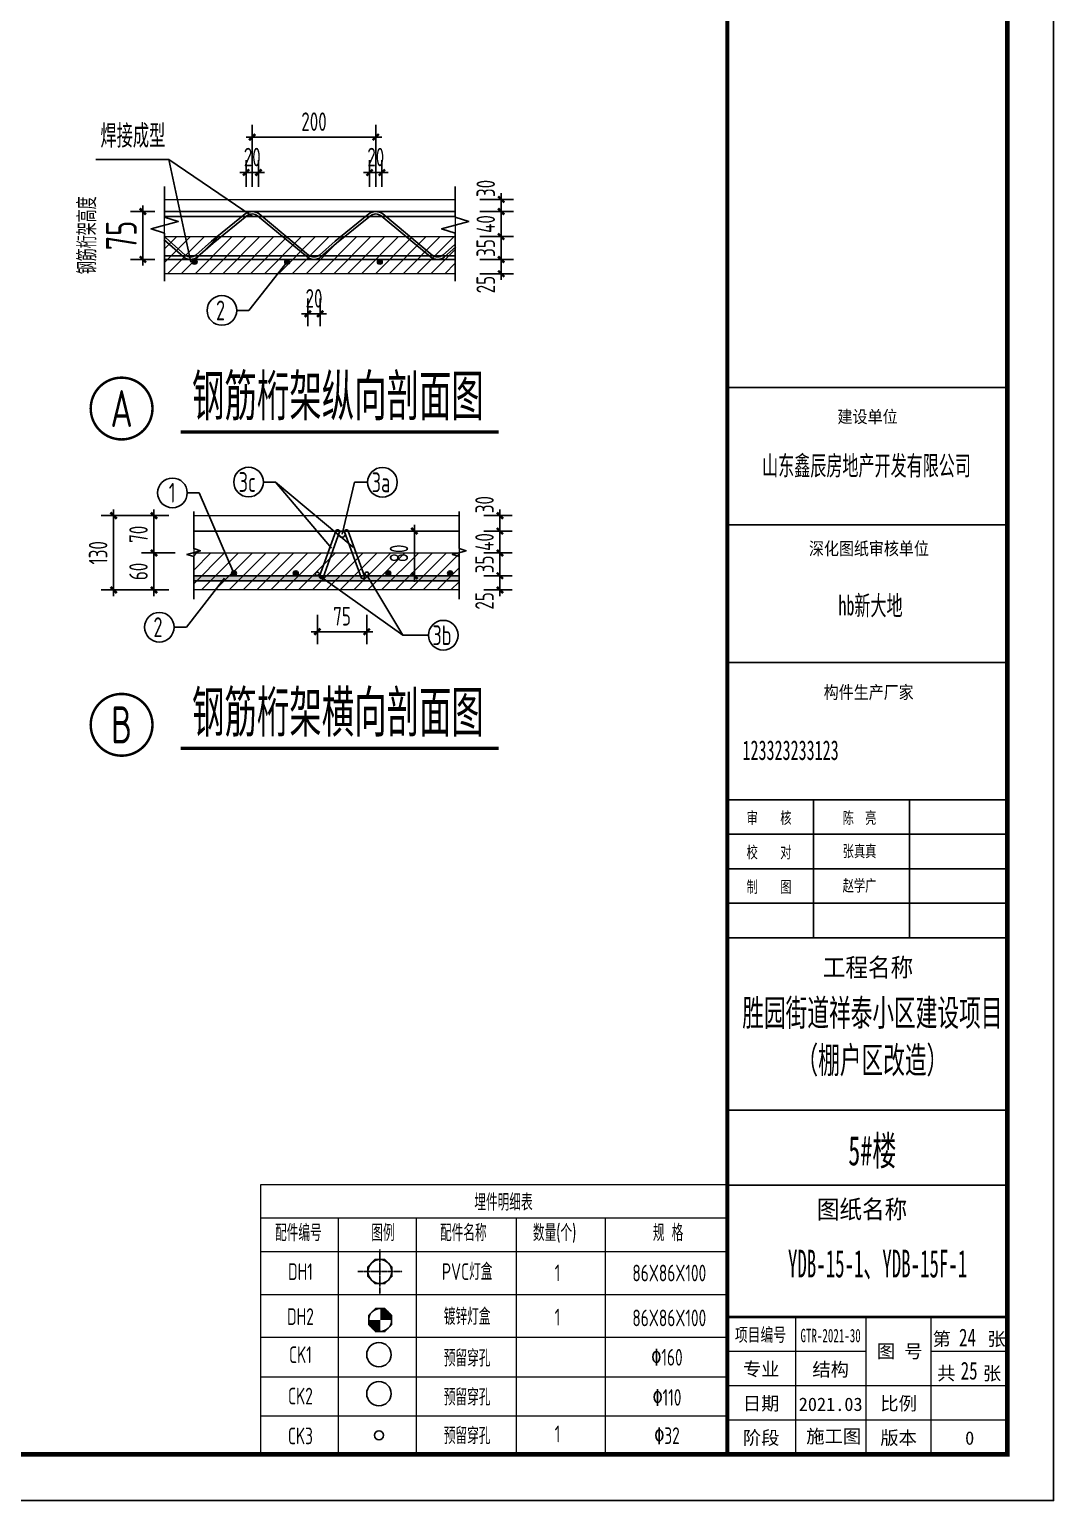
# Model space of a CAD drawing. Header units: millimetres. Extents: x 514 to 31055, y 121 to 26754.
# Drawn here: x 26910 to 31055, y 15640 to 21595 of the extents above; entities that cross this region are included whole.
import ezdxf
from ezdxf.enums import TextEntityAlignment as Align

# ---------------------------------------------------------------- set-up
doc = ezdxf.new("R2010")
doc.units = ezdxf.units.MM
doc.linetypes.add('DOTE', pattern=[2.42, 2, -0.2, 0.02, -0.2])
for name, color, linetype in [('000-86线盒详图', 7, 'Continuous'), ('1看线', 7, 'Continuous'), ('a--r1', 92, 'Continuous'), ('AXIS', 3, 'Continuous'), ('DIM', 108, 'Continuous'), ('hatch', 8, 'Continuous'), ('NUM', 7, 'Continuous'), ('PUB_TITLE', 4, 'Continuous'), ('REIN', 1, 'Continuous'), ('TAB_TEXT', 7, 'Continuous'), ('TEXT', 7, 'Continuous'), ('THIC', 6, 'Continuous'), ('THIN', 5, 'Continuous'), ('tk1', 177, 'Continuous'), ('公用-图框', 7, 'Continuous')]:
    doc.layers.add(name, color=color, linetype=linetype)
for name, color, linetype, lineweight in [('floor', 7, 'Continuous', 18), ('图框', 9, 'Continuous', 18), ('结构文字', 7, 'Continuous', 15)]:
    doc.layers.add(name, color=color, linetype=linetype, lineweight=lineweight)
doc.styles.add('H', font='tssdeng.shx', dxfattribs={"width": 0.7, "bigfont": 'hztxt.shx'})
doc.styles.add('HT', font='simhei.ttf', dxfattribs={"width": 0.7})
doc.styles.add('SUNTXT', font='', dxfattribs={"height": 2.5})
doc.styles.add('TSSD_Label', font='tssdeng2.shx', dxfattribs={"width": 0.7, "bigfont": 'hztxt.shx'})
doc.styles.add('TSSD_Norm', font='tssdeng.shx', dxfattribs={"bigfont": 'hztxt.shx'})
doc.styles.add('TSSD_Num', font='tssdeng2.shx', dxfattribs={"width": 0.7, "bigfont": 'Hztxt.shx'})
doc.styles.add('TSSD_Rein', font='TSSDENG', dxfattribs={"width": 0.7, "bigfont": 'HZTXT'})
doc.styles.add('黑体', font='simhei.ttf', dxfattribs={"width": 0.8})
doc.styles.get('SUNTXT').set_extended_font_data('SimSun')
doc.dimstyles.new('TSSD_20_100', dxfattribs={"dimtxt": 300, "dimasz": 100, "dimexe": 200, "dimexo": 400, "dimgap": 100, "dimtad": 1, "dimdec": 0, "dimlfac": 0.2, "dimzin": 0, "dimdsep": 46, "dimtxsty": 'TSSD_Rein', "dimblk": 'ARCHTICK', "dimcen": 0, "dimdle": 100, "dimclrt": 7, "dimadec": 0, "dimazin": 0, "dimtfac": 1, "dimtdec": 0, "dimtix": 1, "dimtmove": 2, "dimatfit": 3, "dimfxl": 1, "dimtolj": 1, "dimtzin": 0, "dimarcsym": 0})

# ---------------------------------------------------------------- blocks, each defined once
blk = doc.blocks.new('A$C364B4FF9')
at = {"layer": 'PUB_TITLE'}
blk.add_lwpolyline([(-84100, 0), (0, 0), (0, 59400), (-84100, 59400)], close=True, dxfattribs=at)
at = {"layer": 'PUB_TITLE', "const_width": 100}
blk.add_lwpolyline([(-83250, 1000), (-1000, 1000), (-1000, 58400), (-83250, 58400)], close=True, dxfattribs=at)
at = {"layer": 'tk1', "color": 4}
for p, q in [((-7059, 24078), (-1000, 24078)), ((-7059, 21105), (-1000, 21105)), ((-7059, 18133), (-1000, 18133)), ((-7059, 18133), (-1000, 18133)), ((-7059, 15160), (-1000, 15160)), ((-5195, 15160), (-5195, 12177)), ((-3115, 15160), (-3115, 12177)), ((-7059, 14414), (-1000, 14414)), ((-7059, 13669), (-1000, 13669)), ((-7059, 12923), (-1000, 12923)), ((-7059, 12177), (-1000, 12177)), ((-7059, 8449), (-1000, 8449)), ((-7034, 6822), (-975, 6822))]:
    blk.add_line(p, q, dxfattribs=at)
at = {"layer": '图框', "color": 3}
for p, q in [((-5575, 1000), (-5575, 3972)), ((-4059, 3972), (-4059, 1000)), ((-2658, 3972), (-2658, 1000)), ((-7059, 3229), (-4059, 3229)), ((-2658, 3229), (-1000, 3229)), ((-7059, 2486), (-1000, 2486)), ((-7059, 2486), (-1000, 2486)), ((-7059, 2486), (-1000, 2486)), ((-7059, 1743), (-1000, 1743)), ((-7059, 1743), (-1000, 1743)), ((-7059, 1743), (-1000, 1743)), ((-1000, 1000), (-8006, 1000)), ((-1000, 1000), (-8006, 1000)), ((-1000, 1000), (-8006, 1000)), ((-1000, 1000), (-8006, 1000)), ((-1000, 1000), (-8006, 1000))]:
    blk.add_line(p, q, dxfattribs=at)
at = {"layer": '图框', "color": 3, "const_width": 84.9}
blk.add_lwpolyline([(-7059, 1000), (-1000, 1000), (-1000, 58400), (-7059, 58400)], close=True, dxfattribs=at)
at = {"layer": '图框', "color": 3}
for points, const_width in [([(-1000, 1000), (-1000, 58400)], 84.9), ([(-1000, 3972), (-7059, 3972)], 53.1), ([(-1000, 3972), (-7059, 3972)], 53.1), ([(-1000, 3972), (-7059, 3972)], 53.1)]:
    blk.add_lwpolyline(points, dxfattribs=dict(at, const_width=const_width))
at = {"layer": '1看线', "color": 6, "linetype": 'Continuous', "style": 'SUNTXT', "width": 0.7}
blk.add_text('25', height=384, dxfattribs=at).set_placement((-1827, 2618), align=Align.CENTER)
at = {"layer": '公用-图框', "style": 'HT'}
for s, height, width, p in [('建设单位', 265.4, 0.9, (-4676, 23314)), ('深化图纸审核单位', 279.6, 0.85, (-5292, 20454)), ('构件生产厂家', 279.6, 0.85, (-4973, 17346)), ('审    核', 254.8, 0.7, (-6642, 14642)), ('陈  亮', 254.8, 0.7, (-4563, 14642)), ('校    对', 254.8, 0.7, (-6642, 13897)), ('张真真', 254.8, 0.7, (-4563, 13922)), ('制    图', 254.8, 0.7, (-6642, 13151)), ('赵学广', 254.8, 0.7, (-4563, 13178)), ('工程名称', 398.1, 0.9, (-4993, 11335)), ('图纸名称', 398.1, 0.9, (-5122, 6102)), ('图纸名称', 398.1, 0.9, (-5122, 6102))]:
    blk.add_text(s, height=height, dxfattribs=dict(at, width=width)).set_placement(p)
at = {"layer": '图框', "color": 7, "linetype": 'Continuous', "style": 'SUNTXT', "width": 0.6}
for s, height, p in [('山东鑫辰房地产开发有限公司 ', 424.63, (-3961, 22177)), ('hb新大地', 424.6, (-3961, 19150)), ('胜园街道祥泰小区建设项目', 573.25, (-3921, 10267)), ('（棚户区改造）', 573.2, (-3921, 9244)), ('5#楼', 636.9, (-3921, 7251))]:
    blk.add_text(s, height=height, dxfattribs=at).set_placement(p, align=Align.CENTER)
blk.add_text('123323233123', height=424.63, dxfattribs=at).set_placement((-6730, 16021))
at = {"layer": '图框', "color": 3, "linetype": 'Continuous'}
for s, height, style, width, p in [('项目编号', 290.3, '黑体', 0.7, (-6340, 3442)), ('GTR-2021-30', 290.25, 'SUNTXT', 0.6, (-4824, 3425))]:
    blk.add_text(s, height=height, dxfattribs=dict(at, style=style, width=width)).set_placement(p, align=Align.CENTER)
for s, height, style, p in [('第    张', 290.3, '黑体', (-1827, 3351)), ('图 号', 290.3, '黑体', (-3329, 3086)), ('专业', 290.3, '黑体', (-6327, 2699)), ('结构', 290.3, 'SUNTXT', (-4823, 2691)), ('共   张', 290.3, '黑体', (-1827, 2608)), ('日期', 290.3, '黑体', (-6327, 1955)), ('比例', 290.3, '黑体', (-3353, 1955)), ('2021.03', 290.3, 'SUNTXT', (-4823, 1938)), ('阶段', 290.3, '黑体', (-6327, 1212)), ('施工图', 290.3, 'SUNTXT', (-4757, 1244)), ('版本', 290.3, '黑体', (-3353, 1212)), ('0', 290, 'SUNTXT', (-1815, 1208))]:
    blk.add_text(s, height=height, dxfattribs=dict(at, style=style)).set_placement(p, align=Align.CENTER)
blk = doc.blocks.new('_ArchTick')
at = {"color": 0, "const_width": 0.4}
blk.add_lwpolyline([(-0.5, -0.5), (0.5, 0.5)], dxfattribs=at)
blk = doc.blocks.new('*D41')
at = {"layer": 'Defpoints', "color": 0, "transparency": 16777216}
for p in [(68727.7, 64254.9), (68403.5, 63953.7), (68727.7, 63953.7)]:
    blk.add_point(p, dxfattribs=at)
at = {"layer": 'DIM', "color": 0, "lineweight": -2, "transparency": 16777216}
for p, q in [((68627.7, 64254.9), (68353.5, 64254.9)), ((68403.5, 64279.9), (68403.5, 63928.7)), ((68627.7, 63953.7), (68353.5, 63953.7))]:
    blk.add_line(p, q, dxfattribs=at)
at = {"layer": 'DIM', "color": 0, "lineweight": -2, "transparency": 16777216, "xscale": 25, "yscale": 25, "zscale": 25}
for p, rotation in [((68403.5, 64254.9), 90), ((68403.5, 63953.7), 270)]:
    blk.add_blockref('_ArchTick', p, dxfattribs=dict(at, rotation=rotation))
at = {"layer": 'DIM', "color": 7, "transparency": 16777216, "insert": (68341, 64104.3), "char_height": 75, "attachment_point": 5, "rotation": 90, "style": 'TSSD_Rein'}
blk.add_mtext('\\A1;130', dxfattribs=at)
blk = doc.blocks.new('*D42')
at = {"layer": 'Defpoints', "color": 0, "transparency": 16777216}
for p in [(68727.7, 64254.9), (68566.8, 64103.7), (68753, 64103.7)]:
    blk.add_point(p, dxfattribs=at)
at = {"layer": 'DIM', "color": 0, "lineweight": -2, "transparency": 16777216}
for p, q in [((68627.7, 64254.9), (68516.8, 64254.9)), ((68566.8, 64279.9), (68566.8, 64078.7)), ((68653, 64103.7), (68516.8, 64103.7))]:
    blk.add_line(p, q, dxfattribs=at)
at = {"layer": 'DIM', "color": 0, "lineweight": -2, "transparency": 16777216, "xscale": 25, "yscale": 25, "zscale": 25}
for p, rotation in [((68566.8, 64254.9), 90), ((68566.8, 64103.7), 270)]:
    blk.add_blockref('_ArchTick', p, dxfattribs=dict(at, rotation=rotation))
at = {"layer": 'DIM', "color": 7, "transparency": 16777216, "insert": (68504.3, 64179.3), "char_height": 75, "attachment_point": 5, "rotation": 90, "style": 'TSSD_Rein'}
blk.add_mtext('\\A1;70', dxfattribs=at)
blk = doc.blocks.new('*D43')
at = {"layer": 'Defpoints', "color": 0, "transparency": 16777216}
for p in [(68753, 64103.7), (68566.8, 63953.7), (68671.2, 63953.7)]:
    blk.add_point(p, dxfattribs=at)
at = {"layer": 'DIM', "color": 0, "lineweight": -2, "transparency": 16777216}
for p, q in [((68653, 64103.7), (68516.8, 64103.7)), ((68566.8, 64128.7), (68566.8, 63928.7)), ((68571.2, 63953.7), (68516.8, 63953.7))]:
    blk.add_line(p, q, dxfattribs=at)
at = {"layer": 'DIM', "color": 0, "lineweight": -2, "transparency": 16777216, "xscale": 25, "yscale": 25, "zscale": 25}
for p, rotation in [((68566.8, 64103.7), 90), ((68566.8, 63953.7), 270)]:
    blk.add_blockref('_ArchTick', p, dxfattribs=dict(at, rotation=rotation))
at = {"layer": 'DIM', "color": 7, "transparency": 16777216, "insert": (68504.3, 64028.7), "char_height": 75, "attachment_point": 5, "rotation": 90, "style": 'TSSD_Rein'}
blk.add_mtext('\\A1;60', dxfattribs=at)
blk = doc.blocks.new('*D44')
at = {"layer": 'Defpoints', "color": 0, "transparency": 16777216}
for p in [(69802.8, 64254.9), (69802.8, 64192.2), (69967.5, 64192.2)]:
    blk.add_point(p, dxfattribs=at)
at = {"layer": 'DIM', "color": 0, "lineweight": -2, "transparency": 16777216}
for p, q in [((69902.8, 64254.9), (70017.5, 64254.9)), ((69967.5, 64279.9), (69967.5, 64167.2)), ((69902.8, 64192.2), (70017.5, 64192.2))]:
    blk.add_line(p, q, dxfattribs=at)
at = {"layer": 'DIM', "color": 0, "lineweight": -2, "transparency": 16777216, "xscale": 25, "yscale": 25, "zscale": 25}
for p, rotation in [((69967.5, 64254.9), 90), ((69967.5, 64192.2), 270)]:
    blk.add_blockref('_ArchTick', p, dxfattribs=dict(at, rotation=rotation))
at = {"layer": 'DIM', "color": 7, "transparency": 16777216, "insert": (69905, 64299.2), "char_height": 75, "attachment_point": 5, "rotation": 90, "style": 'TSSD_Rein'}
blk.add_mtext('\\A1;30', dxfattribs=at)
blk = doc.blocks.new('*D45')
at = {"layer": 'Defpoints', "color": 0, "transparency": 16777216}
for p in [(69802.8, 64192.2), (69802.8, 64103.7), (69967.5, 64103.7)]:
    blk.add_point(p, dxfattribs=at)
at = {"layer": 'DIM', "color": 0, "lineweight": -2, "transparency": 16777216}
for p, q in [((69967.5, 64192.2), (69967.5, 64217.2)), ((69902.8, 64192.2), (70017.5, 64192.2)), ((69967.5, 64192.2), (69967.5, 64103.7)), ((69902.8, 64103.7), (70017.5, 64103.7)), ((69967.5, 64103.7), (69967.5, 64078.7))]:
    blk.add_line(p, q, dxfattribs=at)
at = {"layer": 'DIM', "color": 0, "lineweight": -2, "transparency": 16777216, "xscale": 25, "yscale": 25, "zscale": 25}
for p, rotation in [((69967.5, 64192.2), 270), ((69967.5, 64103.7), 90)]:
    blk.add_blockref('_ArchTick', p, dxfattribs=dict(at, rotation=rotation))
at = {"layer": 'DIM', "color": 7, "transparency": 16777216, "insert": (69905, 64148), "char_height": 75, "attachment_point": 5, "rotation": 90, "style": 'TSSD_Rein'}
blk.add_mtext('\\A1;40', dxfattribs=at)
blk = doc.blocks.new('*D46')
at = {"layer": 'Defpoints', "color": 0, "transparency": 16777216}
for p in [(69802.8, 64103.7), (69802.8, 64011.2), (69967.5, 64011.2)]:
    blk.add_point(p, dxfattribs=at)
at = {"layer": 'DIM', "color": 0, "lineweight": -2, "transparency": 16777216}
for p, q in [((69902.8, 64103.7), (70017.5, 64103.7)), ((69967.5, 64103.7), (69967.5, 64128.7)), ((69967.5, 64103.7), (69967.5, 64011.2)), ((69902.8, 64011.2), (70017.5, 64011.2)), ((69967.5, 64011.2), (69967.5, 63986.2))]:
    blk.add_line(p, q, dxfattribs=at)
at = {"layer": 'DIM', "color": 0, "lineweight": -2, "transparency": 16777216, "xscale": 25, "yscale": 25, "zscale": 25}
for p, rotation in [((69967.5, 64103.7), 270), ((69967.5, 64011.2), 90)]:
    blk.add_blockref('_ArchTick', p, dxfattribs=dict(at, rotation=rotation))
at = {"layer": 'DIM', "color": 7, "transparency": 16777216, "insert": (69905, 64057.4), "char_height": 75, "attachment_point": 5, "rotation": 90, "style": 'TSSD_Rein'}
blk.add_mtext('\\A1;35', dxfattribs=at)
blk = doc.blocks.new('*D47')
at = {"layer": 'Defpoints', "color": 0, "transparency": 16777216}
for p in [(69802.8, 64011.2), (69802.8, 63953.7), (69967.5, 63953.7)]:
    blk.add_point(p, dxfattribs=at)
at = {"layer": 'DIM', "color": 0, "lineweight": -2, "transparency": 16777216}
for p, q in [((69967.5, 64036.2), (69967.5, 63928.7)), ((69902.8, 64011.2), (70017.5, 64011.2)), ((69902.8, 63953.7), (70017.5, 63953.7))]:
    blk.add_line(p, q, dxfattribs=at)
at = {"layer": 'DIM', "color": 0, "lineweight": -2, "transparency": 16777216, "xscale": 25, "yscale": 25, "zscale": 25}
for p, rotation in [((69967.5, 64011.2), 90), ((69967.5, 63953.7), 270)]:
    blk.add_blockref('_ArchTick', p, dxfattribs=dict(at, rotation=rotation))
at = {"layer": 'DIM', "color": 7, "transparency": 16777216, "insert": (69905, 63909.4), "char_height": 75, "attachment_point": 5, "rotation": 90, "style": 'TSSD_Rein'}
blk.add_mtext('\\A1;25', dxfattribs=at)
blk = doc.blocks.new('*D48')
at = {"layer": 'Defpoints', "color": 0, "transparency": 16777216}
for p in [(69564.7, 64192.2), (69564.7, 64011.2), (69621.2, 64011.2)]:
    blk.add_point(p, dxfattribs=at)
at = {"layer": 'DIM', "color": 0, "lineweight": -2, "transparency": 16777216}
for p, q in [((69621.2, 64217.2), (69621.2, 63986.2)), ((69664.7, 64192.2), (69671.2, 64192.2)), ((69664.7, 64011.2), (69671.2, 64011.2))]:
    blk.add_line(p, q, dxfattribs=at)
at = {"layer": 'DIM', "color": 0, "lineweight": -2, "transparency": 16777216, "xscale": 25, "yscale": 25, "zscale": 25}
for p, rotation in [((69621.2, 64192.2), 90), ((69621.2, 64011.2), 270)]:
    blk.add_blockref('_ArchTick', p, dxfattribs=dict(at, rotation=rotation))
at = {"layer": 'DIM', "color": 7, "transparency": 16777216, "insert": (69558.7, 64101.7), "char_height": 75, "attachment_point": 5, "rotation": 90, "style": 'TSSD_Rein'}
blk.add_mtext('\\A1;80', dxfattribs=at)
blk = doc.blocks.new('*D49')
at = {"layer": 'Defpoints', "color": 0, "transparency": 16777216}
for p in [(69228.3, 63953.7), (69428.3, 63953.7), (69428.3, 63784.8)]:
    blk.add_point(p, dxfattribs=at)
at = {"layer": 'DIM', "color": 0, "lineweight": -2, "transparency": 16777216}
for p, q in [((69228.3, 63853.7), (69228.3, 63734.8)), ((69428.3, 63853.7), (69428.3, 63734.8)), ((69203.3, 63784.8), (69453.3, 63784.8))]:
    blk.add_line(p, q, dxfattribs=at)
at = {"layer": 'DIM', "color": 0, "lineweight": -2, "transparency": 16777216, "xscale": 25, "yscale": 25, "zscale": 25, "rotation": 180}
blk.add_blockref('_ArchTick', (69228.3, 63784.8), dxfattribs=at)
at = {"layer": 'DIM', "color": 0, "lineweight": -2, "transparency": 16777216, "xscale": 25, "yscale": 25, "zscale": 25}
blk.add_blockref('_ArchTick', (69428.3, 63784.8), dxfattribs=at)
at = {"layer": 'DIM', "color": 7, "transparency": 16777216, "insert": (69328.3, 63847.3), "char_height": 75, "attachment_point": 5, "style": 'TSSD_Rein'}
blk.add_mtext('\\A1;75', dxfattribs=at)
blk = doc.blocks.new('*D50')
at = {"layer": 'Defpoints', "color": 0, "transparency": 16777216}
for p in [(69464.8, 65786.9), (68964.8, 65485.6), (69464.8, 65485.6)]:
    blk.add_point(p, dxfattribs=at)
at = {"layer": 'DIM', "color": 0, "lineweight": -2, "transparency": 16777216}
for p, q in [((68964.8, 65585.6), (68964.8, 65836.9)), ((69464.8, 65585.6), (69464.8, 65836.9)), ((68939.8, 65786.9), (69489.8, 65786.9))]:
    blk.add_line(p, q, dxfattribs=at)
at = {"layer": 'DIM', "color": 0, "lineweight": -2, "transparency": 16777216, "xscale": 25, "yscale": 25, "zscale": 25, "rotation": 180}
blk.add_blockref('_ArchTick', (68964.8, 65786.9), dxfattribs=at)
at = {"layer": 'DIM', "color": 0, "lineweight": -2, "transparency": 16777216, "xscale": 25, "yscale": 25, "zscale": 25}
blk.add_blockref('_ArchTick', (69464.8, 65786.9), dxfattribs=at)
at = {"layer": 'DIM', "color": 7, "transparency": 16777216, "insert": (69214.8, 65849.4), "char_height": 75, "attachment_point": 5, "style": 'TSSD_Rein'}
blk.add_mtext('\\A1;200', dxfattribs=at)
blk = doc.blocks.new('*D51')
at = {"layer": 'Defpoints', "color": 0, "transparency": 16777216}
for p in [(68989.8, 65643.6), (68939.8, 65485.6), (68989.8, 65485.6)]:
    blk.add_point(p, dxfattribs=at)
at = {"layer": 'DIM', "color": 0, "lineweight": -2, "transparency": 16777216}
for p, q in [((68939.8, 65585.6), (68939.8, 65693.6)), ((68989.8, 65585.6), (68989.8, 65693.6)), ((68939.8, 65643.6), (68914.8, 65643.6)), ((68939.8, 65643.6), (68989.8, 65643.6)), ((68989.8, 65643.6), (69014.8, 65643.6))]:
    blk.add_line(p, q, dxfattribs=at)
at = {"layer": 'DIM', "color": 0, "lineweight": -2, "transparency": 16777216, "xscale": 25, "yscale": 25, "zscale": 25}
blk.add_blockref('_ArchTick', (68939.8, 65643.6), dxfattribs=at)
at = {"layer": 'DIM', "color": 0, "lineweight": -2, "transparency": 16777216, "xscale": 25, "yscale": 25, "zscale": 25, "rotation": 180}
blk.add_blockref('_ArchTick', (68989.8, 65643.6), dxfattribs=at)
at = {"layer": 'DIM', "color": 7, "transparency": 16777216, "insert": (68964.8, 65706.1), "char_height": 75, "attachment_point": 5, "style": 'TSSD_Rein'}
blk.add_mtext('\\A1;20', dxfattribs=at)
blk = doc.blocks.new('*D52')
at = {"layer": 'Defpoints', "color": 0, "transparency": 16777216}
for p in [(69489.8, 65643.6), (69439.8, 65485.6), (69489.8, 65485.6)]:
    blk.add_point(p, dxfattribs=at)
at = {"layer": 'DIM', "color": 0, "lineweight": -2, "transparency": 16777216}
for p, q in [((69439.8, 65585.6), (69439.8, 65693.6)), ((69489.8, 65585.6), (69489.8, 65693.6)), ((69439.8, 65643.6), (69414.8, 65643.6)), ((69439.8, 65643.6), (69489.8, 65643.6)), ((69489.8, 65643.6), (69514.8, 65643.6))]:
    blk.add_line(p, q, dxfattribs=at)
at = {"layer": 'DIM', "color": 0, "lineweight": -2, "transparency": 16777216, "xscale": 25, "yscale": 25, "zscale": 25}
blk.add_blockref('_ArchTick', (69439.8, 65643.6), dxfattribs=at)
at = {"layer": 'DIM', "color": 0, "lineweight": -2, "transparency": 16777216, "xscale": 25, "yscale": 25, "zscale": 25, "rotation": 180}
blk.add_blockref('_ArchTick', (69489.8, 65643.6), dxfattribs=at)
at = {"layer": 'DIM', "color": 7, "transparency": 16777216, "insert": (69464.8, 65706.1), "char_height": 75, "attachment_point": 5, "style": 'TSSD_Rein'}
blk.add_mtext('\\A1;20', dxfattribs=at)
blk = doc.blocks.new('*D53')
at = {"layer": 'Defpoints', "color": 0, "transparency": 16777216}
for p in [(69786.2, 65534.7), (69786.2, 65485.6), (69972.5, 65485.6)]:
    blk.add_point(p, dxfattribs=at)
at = {"layer": 'DIM', "color": 0, "lineweight": -2, "transparency": 16777216}
for p, q in [((69886.2, 65534.7), (70022.5, 65534.7)), ((69972.5, 65534.7), (69972.5, 65559.7)), ((69972.5, 65534.7), (69972.5, 65485.6)), ((69886.2, 65485.6), (70022.5, 65485.6)), ((69972.5, 65485.6), (69972.5, 65460.6))]:
    blk.add_line(p, q, dxfattribs=at)
at = {"layer": 'DIM', "color": 0, "lineweight": -2, "transparency": 16777216, "xscale": 25, "yscale": 25, "zscale": 25}
for p, rotation in [((69972.5, 65534.7), 270), ((69972.5, 65485.6), 90)]:
    blk.add_blockref('_ArchTick', p, dxfattribs=dict(at, rotation=rotation))
at = {"layer": 'DIM', "color": 7, "transparency": 16777216, "insert": (69910, 65579), "char_height": 75, "attachment_point": 5, "rotation": 90, "style": 'TSSD_Rein'}
blk.add_mtext('\\A1;30', dxfattribs=at)
blk = doc.blocks.new('*D54')
at = {"layer": 'Defpoints', "color": 0, "transparency": 16777216}
for p in [(69786.2, 65485.6), (69786.2, 65384.1), (69972.5, 65384.1)]:
    blk.add_point(p, dxfattribs=at)
at = {"layer": 'DIM', "color": 0, "lineweight": -2, "transparency": 16777216}
for p, q in [((69972.5, 65485.6), (69972.5, 65510.6)), ((69886.2, 65485.6), (70022.5, 65485.6)), ((69972.5, 65485.6), (69972.5, 65384.1)), ((69886.2, 65384.1), (70022.5, 65384.1)), ((69972.5, 65384.1), (69972.5, 65359.1))]:
    blk.add_line(p, q, dxfattribs=at)
at = {"layer": 'DIM', "color": 0, "lineweight": -2, "transparency": 16777216, "xscale": 25, "yscale": 25, "zscale": 25}
for p, rotation in [((69972.5, 65485.6), 270), ((69972.5, 65384.1), 90)]:
    blk.add_blockref('_ArchTick', p, dxfattribs=dict(at, rotation=rotation))
at = {"layer": 'DIM', "color": 7, "transparency": 16777216, "insert": (69910, 65434.9), "char_height": 75, "attachment_point": 5, "rotation": 90, "style": 'TSSD_Rein'}
blk.add_mtext('\\A1;40', dxfattribs=at)
blk = doc.blocks.new('*D55')
at = {"layer": 'Defpoints', "color": 0, "transparency": 16777216}
for p in [(69786.2, 65384.1), (69786.2, 65291.6), (69972.5, 65291.6)]:
    blk.add_point(p, dxfattribs=at)
at = {"layer": 'DIM', "color": 0, "lineweight": -2, "transparency": 16777216}
for p, q in [((69886.2, 65384.1), (70022.5, 65384.1)), ((69972.5, 65384.1), (69972.5, 65409.1)), ((69972.5, 65384.1), (69972.5, 65291.6)), ((69886.2, 65291.6), (70022.5, 65291.6)), ((69972.5, 65291.6), (69972.5, 65266.6))]:
    blk.add_line(p, q, dxfattribs=at)
at = {"layer": 'DIM', "color": 0, "lineweight": -2, "transparency": 16777216, "xscale": 25, "yscale": 25, "zscale": 25}
for p, rotation in [((69972.5, 65384.1), 270), ((69972.5, 65291.6), 90)]:
    blk.add_blockref('_ArchTick', p, dxfattribs=dict(at, rotation=rotation))
at = {"layer": 'DIM', "color": 7, "transparency": 16777216, "insert": (69910, 65337.9), "char_height": 75, "attachment_point": 5, "rotation": 90, "style": 'TSSD_Rein'}
blk.add_mtext('\\A1;35', dxfattribs=at)
blk = doc.blocks.new('*D56')
at = {"layer": 'Defpoints', "color": 0, "transparency": 16777216}
for p in [(69786.3, 65291.6), (69786.2, 65234.1), (69972.5, 65234.1)]:
    blk.add_point(p, dxfattribs=at)
at = {"layer": 'DIM', "color": 0, "lineweight": -2, "transparency": 16777216}
for p, q in [((69886.3, 65291.6), (70022.5, 65291.6)), ((69972.5, 65316.6), (69972.5, 65209.1)), ((69886.2, 65234.1), (70022.5, 65234.1))]:
    blk.add_line(p, q, dxfattribs=at)
at = {"layer": 'DIM', "color": 0, "lineweight": -2, "transparency": 16777216, "xscale": 25, "yscale": 25, "zscale": 25}
for p, rotation in [((69972.5, 65291.6), 90), ((69972.5, 65234.1), 270)]:
    blk.add_blockref('_ArchTick', p, dxfattribs=dict(at, rotation=rotation))
at = {"layer": 'DIM', "color": 7, "transparency": 16777216, "insert": (69910, 65189.8), "char_height": 75, "attachment_point": 5, "rotation": 90, "style": 'TSSD_Rein'}
blk.add_mtext('\\A1;25', dxfattribs=at)
blk = doc.blocks.new('*D57')
at = {"layer": 'Defpoints', "color": 0, "transparency": 16777216}
for p in [(69189.8, 65234.1), (69239.8, 65234.1), (69239.8, 65071.7)]:
    blk.add_point(p, dxfattribs=at)
at = {"layer": 'DIM', "color": 0, "lineweight": -2, "transparency": 16777216}
for p, q in [((69189.8, 65134.1), (69189.8, 65021.7)), ((69239.8, 65134.1), (69239.8, 65021.7)), ((69189.8, 65071.7), (69164.8, 65071.7)), ((69189.8, 65071.7), (69239.8, 65071.7)), ((69239.8, 65071.7), (69264.8, 65071.7))]:
    blk.add_line(p, q, dxfattribs=at)
at = {"layer": 'DIM', "color": 0, "lineweight": -2, "transparency": 16777216, "xscale": 25, "yscale": 25, "zscale": 25}
blk.add_blockref('_ArchTick', (69189.8, 65071.7), dxfattribs=at)
at = {"layer": 'DIM', "color": 0, "lineweight": -2, "transparency": 16777216, "xscale": 25, "yscale": 25, "zscale": 25, "rotation": 180}
blk.add_blockref('_ArchTick', (69239.8, 65071.7), dxfattribs=at)
at = {"layer": 'DIM', "color": 7, "transparency": 16777216, "insert": (69214.8, 65134.2), "char_height": 75, "attachment_point": 5, "style": 'TSSD_Rein'}
blk.add_mtext('\\A1;20', dxfattribs=at)
blk = doc.blocks.new('*D58')
at = {"layer": 'Defpoints', "color": 0, "transparency": 16777216}
for p in [(68670.7, 65485.6), (68522.3, 65291.6), (68670.7, 65291.6)]:
    blk.add_point(p, dxfattribs=at)
at = {"layer": 'DIM', "color": 0, "lineweight": -2, "transparency": 16777216}
for p, q in [((68522.3, 65510.6), (68522.3, 65266.6)), ((68570.7, 65485.6), (68472.3, 65485.6)), ((68570.7, 65291.6), (68472.3, 65291.6))]:
    blk.add_line(p, q, dxfattribs=at)
at = {"layer": 'DIM', "color": 0, "lineweight": -2, "transparency": 16777216, "xscale": 25, "yscale": 25, "zscale": 25}
for p, rotation in [((68522.3, 65485.6), 90), ((68522.3, 65291.6), 270)]:
    blk.add_blockref('_ArchTick', p, dxfattribs=dict(at, rotation=rotation))
at = {"layer": 'DIM', "color": 7, "transparency": 16777216, "insert": (68434.8, 65388.6), "char_height": 75, "attachment_point": 5, "rotation": 90, "style": 'TSSD_Rein'}
blk.add_mtext('\\A1;{\\H1.6667x;75}', dxfattribs=at)
blk = doc.blocks.new('A$C24F03757')
at = {"layer": '000-86线盒详图'}
h = blk.add_hatch(color=1, dxfattribs=at)
h.dxf.hatch_style = 1
h.paths.add_polyline_path([(0, 0), (-43, 0, 0.414174), (0, -43)])
h = blk.add_hatch(color=1, dxfattribs=at)
h.dxf.hatch_style = 1
h.paths.add_polyline_path([(0, 43), (0, 0), (43, 0, 0.414253)])
at = {"layer": '000-86线盒详图', "color": 1}
blk.add_lwpolyline([(43, 17.8), (17.8, 43), (-17.8, 43), (-43, 17.8), (-43, -17.8), (-17.8, -43), (17.8, -43), (43, -17.8)], close=True, dxfattribs=at)
blk.add_circle((0, 0), 43, dxfattribs=at)
blk = doc.blocks.new('hvdvhj')
at = {"layer": '000-86线盒详图', "color": 5, "linetype": 'DOTE', "ltscale": 0.05}
for p, q in [((50656.3, 67888), (50656.3, 67788)), ((50656.3, 67888), (50656.3, 67788)), ((50706.3, 67838), (50606.3, 67838)), ((50706.3, 67838), (50606.3, 67838))]:
    blk.add_line(p, q, dxfattribs=at)
at = {"layer": '000-86线盒详图', "color": 7}
blk.add_lwpolyline([(50683.1, 67849.1), (50667.4, 67864.9), (50645.1, 67864.9), (50629.4, 67849.1), (50629.4, 67826.9), (50645.1, 67811.1), (50667.4, 67811.1), (50683.1, 67826.9)], close=True, dxfattribs=at)
blk.add_lwpolyline([(50683.1, 67849.1), (50667.4, 67864.9), (50645.1, 67864.9), (50629.4, 67849.1), (50629.4, 67826.9), (50645.1, 67811.1), (50667.4, 67811.1), (50683.1, 67826.9)], close=True, dxfattribs=at)
blk.add_circle((50656.3, 67838), 26.9, dxfattribs=at)
blk.add_circle((50656.3, 67838), 26.9, dxfattribs=at)
at = {"layer": 'a--r1', "color": 4}
for centre in [(50654, 67651.2), (50654, 67563.5)]:
    blk.add_circle(centre, 27.4, dxfattribs=at)
at = {"layer": 'a--r1', "color": 3}
blk.add_circle((50654, 67469.9), 10.3, dxfattribs=at)
at = {"layer": '结构文字', "color": 4}
for p, q in [((51437.5, 68033.4), (50387.8, 68033.4)), ((50387.8, 68033.4), (50387.8, 67508.8)), ((51437.5, 68033.4), (50387.8, 68033.4)), ((50387.8, 68033.4), (50387.8, 67427.1)), ((51437.5, 67508.8), (51437.5, 68033.4)), ((51437.5, 67427.1), (51437.5, 68033.4)), ((51437.5, 67958.3), (50387.8, 67958.3)), ((51437.5, 67958.3), (50387.8, 67958.3))]:
    blk.add_line(p, q, dxfattribs=at)
for points in [[(50387.8, 67883.4), (51437.5, 67883.4), (51437.5, 68031.5)], [(50387.8, 67883.4), (51437.5, 67883.4), (51437.5, 68031.5)], [(50562.5, 67958.3), (50562.5, 67508.8)], [(50562.5, 67958.3), (50562.5, 67427.1)], [(50737.5, 67958.3), (50737.5, 67508.8)], [(50737.5, 67958.3), (50737.5, 67427.1)], [(50962.5, 67958.3), (50962.5, 67508.8)], [(50962.5, 67958.3), (50962.5, 67427.1)], [(51162.5, 67958.3), (51162.5, 67508.8)], [(51162.5, 67958.3), (51162.5, 67427.1)], [(50387.8, 67786.4), (51437.5, 67786.4)], [(50387.8, 67786.4), (51437.5, 67786.4)], [(50387.8, 67690.3), (51437.5, 67690.3)], [(50387.8, 67690.3), (51437.5, 67690.3)], [(50387.8, 67601.7), (51437.5, 67601.7)], [(50387.8, 67601.7), (51437.5, 67601.7)], [(50387.8, 67514), (51437.5, 67514)], [(50387.8, 67427.1), (51437.5, 67427.1)]]:
    blk.add_lwpolyline(points, dxfattribs=at)
at = {"layer": '000-86线盒详图', "xscale": 0.6000000000000006, "yscale": 0.6000000000000006, "zscale": 0.6000000000000006}
blk.add_blockref('A$C24F03757', (50656.8, 67729.1), dxfattribs=at)
blk.add_blockref('A$C24F03757', (50656.8, 67729.1), dxfattribs=at)
at = {"layer": '结构文字', "color": 0, "lineweight": 15, "ltscale": 100, "style": 'TSSD_Rein', "width": 0.7}
blk.add_text('埋件明细表', height=37.5, dxfattribs=at).set_placement((50934.1, 67995.7), align=Align.MIDDLE)
blk.add_text('埋件明细表', height=37.5, dxfattribs=at).set_placement((50934.1, 67995.7), align=Align.MIDDLE)
for s, p in [('配件编号', (50420.3, 67895.2)), ('配件编号', (50420.3, 67895.2)), ('图例', (50636.9, 67895.2)), ('图例', (50636.9, 67895.2)), ('配件名称', (50791.3, 67895.2)), ('配件名称', (50791.3, 67895.2)), ('数量(个)', (51000.4, 67895.2)), ('数量(个)', (51000.4, 67895.2)), ('规 格', (51270.1, 67895.2)), ('规 格', (51270.1, 67895.2))]:
    blk.add_text(s, height=37.5, dxfattribs=at).set_placement(p, align=Align.BOTTOM_LEFT)
for s, p in [('DH1', (50477.5, 67819.2)), ('DH1', (50477.5, 67819.2)), ('PVC灯盒', (50852.4, 67819.2)), ('86X86X100', (51307, 67816.1)), ('86X86X100', (51307, 67816.1)), ('DH2', (50477.5, 67718.1)), ('DH2', (50477.5, 67718.1)), ('镀锌灯盒', (50852.4, 67718.1)), ('镀锌灯盒', (50852.4, 67718.1)), ('86X86X100', (51307, 67715.1)), ('86X86X100', (51307, 67715.1)), ('CK1', (50477.5, 67632.4)), ('CK1', (50477.5, 67632.4)), ('预留穿孔', (50852.4, 67624.5)), ('%%130160', (51301.9, 67626.6)), ('CK2', (50477.5, 67539.4)), ('预留穿孔', (50852.4, 67536.9)), ('%%130110', (51301.9, 67536.3)), ('预留穿孔', (50852.4, 67450)), ('%%13032', (51301.9, 67450.3)), ('CK3', (50477.5, 67449.8))]:
    blk.add_text(s, height=37.5, dxfattribs=at).set_placement(p, align=Align.CENTER)
blk = doc.blocks.new('SDVCJV')
at = {"layer": 'hatch'}
h = blk.add_hatch(dxfattribs=at)
h.set_pattern_fill('ANSI31', color=256, scale=12.5, style=0)
h.set_pattern_definition([(45, (-505862.62, 259521.18), (-28.0633004, 28.0633004), [])])
h.paths.add_polyline_path([(68610, 65384.1), (69786.2, 65384.1), (69786.2, 65234.1), (68610, 65234.1)])
h = blk.add_hatch(dxfattribs=at)
h.set_pattern_fill('ANSI31', color=256, scale=12.5, style=0)
h.set_pattern_definition([(45, (-507352.718, 258240.723), (-28.0633004, 28.0633004), [])])
h.paths.add_polyline_path([(68727.7, 64103.7), (69802.8, 64103.7), (69802.8, 63953.7), (68727.7, 63953.7)])
at = {"layer": 'REIN'}
for color, points in [(2, [(68900.8, 64021.2, -1), (68880.8, 64021.2, -1)]), (2, [(69150.8, 64021.2, -1), (69130.8, 64021.2, -1)]), (2, [(69525.8, 64021.2, -1), (69505.8, 64021.2, -1)]), (2, [(69775.8, 64021.2, -1), (69755.8, 64021.2, -1)]), (1, [(68727.7, 63991.2), (69802.8, 63991.2), (69802.8, 64011.2), (68727.7, 64011.2)])]:
    blk.add_hatch(color=color, dxfattribs=at).paths.add_polyline_path(points)
at = {"layer": 'THIC'}
for points in [[(68741.4, 65281.6, -1), (68721.4, 65281.6, -1)], [(69116.4, 65281.6, -1), (69096.4, 65281.6, -1)], [(69491.4, 65281.6, -1), (69471.4, 65281.6, -1)]]:
    blk.add_hatch(color=1, dxfattribs=at).paths.add_polyline_path(points)
at = {"color": 0, "linetype": 'ByBlock', "lineweight": -2, "const_width": 10}
for points in [[(68310.9, 64688.2, 1), (68560.9, 64688.2, 1)], [(68310.9, 63408, 1), (68560.9, 63408, 1)]]:
    blk.add_lwpolyline(points, format="xyb", close=True, dxfattribs=at)
at = {"layer": 'AXIS'}
blk.add_line((69802.8, 64192.2), (68727.7, 64192.2), dxfattribs=at)
at = {"layer": 'floor'}
for p, q in [((68610, 65234.1), (68610, 65534.7)), ((68610, 65534.7), (69786.2, 65534.7)), ((69786.2, 65534.7), (69786.2, 65236.6)), ((68610, 65384.1), (69786.2, 65384.1)), ((68727.7, 64254.9), (69802.8, 64254.9)), ((68727.7, 64254.9), (68727.7, 63953.7)), ((69802.8, 64254.9), (69802.8, 63953.7)), ((68727.7, 64103.7), (69802.8, 64103.7)), ((69802.8, 63953.7), (68727.7, 63953.7))]:
    blk.add_line(p, q, dxfattribs=at)
at = {"layer": 'floor', "ltscale": 0.1}
blk.add_line((69786.2, 65234.1), (68610, 65234.1), dxfattribs=at)
at = {"layer": 'floor', "color": 1}
for centre in [(68731.4, 65281.6), (69106.4, 65281.6), (69481.4, 65281.6)]:
    blk.add_circle(centre, 10, dxfattribs=at)
at = {"layer": 'NUM', "const_width": 12.5}
for points in [[(68675.4, 64593.1), (69961.8, 64593.1)], [(68675.4, 63312.9), (69961.8, 63312.9)]]:
    blk.add_lwpolyline(points, dxfattribs=at)
at = {"layer": 'REIN'}
for points in [[(68610.1, 65485.6), (69786.3, 65485.6), (69786.3, 65465.6), (68610.1, 65465.6)], [(68610.1, 65291.6), (69786.3, 65291.6), (69786.3, 65306.6), (68610.1, 65306.6)]]:
    blk.add_lwpolyline(points, close=True, dxfattribs=at)
for points in [[(69299.9, 65365.4), (69236.6, 65309.2, -0.347785), (69193, 65309.2), (68993, 65475.7, 0.350107), (68936.6, 65475.7), (68799.9, 65365.4)], [(69306.5, 65357.9), (69243, 65301.6, -0.351534), (69186.6, 65301.6), (68986.6, 65468.1, 0.346186), (68943, 65468.1), (68806.5, 65357.9)], [(69783, 65350.4), (69736.6, 65309.2, -0.347785), (69693, 65309.2), (69493, 65475.7, 0.350107), (69436.6, 65475.7), (69299.9, 65365.4)], [(69789.6, 65342.9), (69743, 65301.6, -0.351534), (69686.6, 65301.6), (69486.6, 65468.1, 0.346186), (69443, 65468.1), (69306.5, 65357.9)], [(68806.5, 65357.9), (68743, 65301.6, -0.351534), (68686.6, 65301.6), (68606.7, 65372.5)], [(68799.9, 65365.4), (68736.6, 65309.2, -0.347785), (68693, 65309.2), (68613.4, 65379.9)]]:
    blk.add_lwpolyline(points, format="xyb", dxfattribs=at)
for points in [[(69303, 64192.2), (69237.2, 64009.7)], [(69251.3, 64004.7), (69317.6, 64188.7)], [(69405.2, 64004.7), (69338.9, 64188.7)], [(69353.5, 64192.2), (69419.4, 64009.7)]]:
    blk.add_lwpolyline(points, dxfattribs=at)
at = {"layer": 'REIN', "color": 1}
blk.add_lwpolyline([(68727.7, 63991.2), (69802.8, 63991.2), (69802.8, 64011.2), (68727.7, 64011.2)], close=True, dxfattribs=at)
at = {"layer": 'REIN'}
for centre, radius in [((69328.3, 64179.7), 12.5), ((69228.3, 64018.7), 7.5), ((69428.3, 64018.7), 7.5)]:
    blk.add_circle(centre, radius, dxfattribs=at)
at = {"layer": 'REIN', "color": 2}
for centre in [(68890.8, 64021.2), (69140.8, 64021.2), (69515.8, 64021.2), (69765.8, 64021.2)]:
    blk.add_circle(centre, 10, dxfattribs=at)
at = {"layer": 'REIN'}
for centre, start, end in [((69310.3, 64190.5), 346.36335, 166.36335), ((69346.2, 64190.5), 13.63665, 193.63665), ((69244.2, 64007.2), 160.51431, 340.51431), ((69412.3, 64007.2), 199.48569, 19.48569)]:
    blk.add_arc(centre, 7.5, start, end, dxfattribs=at)
at = {"layer": 'TAB_TEXT'}
for p, q in [((68701.8, 64346.9), (68750.6, 64346.9)), ((68750.6, 64346.9), (68890.8, 64021.2))]:
    blk.add_line(p, q, dxfattribs=at)
for centre in [(68842, 65085.3), (68950.1, 64390.8), (69491.7, 64389.6), (68641.8, 64346.9), (68588.7, 63803.1), (69738.2, 63770.8)]:
    blk.add_circle(centre, 60, dxfattribs=at)
at = {"layer": 'TEXT'}
for p, q in [((68627.2, 65696.4), (68331.7, 65696.4)), ((68627.2, 65696.4), (68964.8, 65466.3)), ((68627.2, 65696.4), (68716.3, 65280.8)), ((68951.5, 65085.3), (69106.4, 65281.6)), ((68902, 65085.3), (68951.5, 65085.3)), ((69010.1, 64390.8), (69059.5, 64390.8)), ((69059.5, 64390.8), (69285.4, 64123.3)), ((69059.5, 64390.8), (69373.4, 64127.2)), ((69378.2, 64389.6), (69328.3, 64179.7)), ((69378.2, 64389.6), (69431.7, 64389.6)), ((69574, 63770.8), (69228.3, 64016.3)), ((68698.1, 63803.1), (68851.9, 64001.9)), ((69574, 63770.8), (69428.3, 64013.9)), ((68648.7, 63803.1), (68698.1, 63803.1)), ((69574, 63770.8), (69678.2, 63770.8))]:
    blk.add_line(p, q, dxfattribs=at)
at = {"layer": 'THIN', "color": 3}
for points in [[(68610, 65204.1), (68610, 65397.9), (68555, 65415.4), (68665, 65445.4), (68610, 65462.9), (68610, 65587.2)], [(69786.2, 65204.1), (69786.2, 65397.9), (69731.2, 65415.4), (69841.2, 65445.4), (69786.2, 65462.9), (69786.2, 65587.2)], [(68727.7, 63916.5), (68727.7, 64088.7), (68700.2, 64097.4), (68755.2, 64112.4), (68727.7, 64121.2), (68727.7, 64271.7)], [(69802.8, 63916.5), (69802.8, 64088.7), (69775.3, 64097.4), (69830.3, 64112.4), (69802.8, 64121.2), (69802.8, 64271.7)]]:
    blk.add_lwpolyline(points, dxfattribs=at)
at = {"layer": 'NUM', "style": 'TSSD_Norm', "width": 0.7}
for s, p in [('钢筋桁架纵向剖面图', (68721, 64640.5)), ('钢筋桁架横向剖面图', (68721, 63360.3))]:
    blk.add_text(s, height=187.5, dxfattribs=at).set_placement(p)
at = {"layer": 'TAB_TEXT', "style": 'H', "width": 0.7}
for s, p in [('2', (68836.6, 65085.3)), ('3c', (68944.6, 64390.8)), ('1', (68640.5, 64347.3)), ('3a', (69486.2, 64389.6)), ('2', (68583.2, 63803.1)), ('3b', (69732.8, 63770.8))]:
    blk.add_text(s, height=80, dxfattribs=at).set_placement(p, align=Align.MIDDLE)
at = {"layer": 'TEXT', "style": 'TSSD_Label', "width": 0.7}
blk.add_text('焊接成型', height=93.75, dxfattribs=at).set_placement((68350.3, 65716), align=Align.BOTTOM_LEFT)
blk.add_text('钢筋桁架高度', height=75, rotation=90, dxfattribs=at).set_placement((68356.4, 65547), align=Align.BOTTOM_RIGHT)
at = {"layer": 'DIM', "color": 3}
for base, p1, p2, text, picture, middle in [((69464.8, 65786.9), (68964.8, 65485.6), (69464.8, 65485.6), '200', '*D50', (69214.8, 65849.4)), ((68989.8, 65643.6), (68939.8, 65485.6), (68989.8, 65485.6), '20', '*D51', (68964.8, 65706.1)), ((69489.8, 65643.6), (69439.8, 65485.6), (69489.8, 65485.6), '20', '*D52', (69464.8, 65706.1)), ((69239.8, 65071.7), (69189.8, 65234.1), (69239.8, 65234.1), '20', '*D57', (69214.8, 65134.2)), ((69428.3, 63784.8), (69228.3, 63953.7), (69428.3, 63953.7), '75', '*D49', (69328.3, 63847.3))]:
    dim = blk.add_linear_dim(base=base, p1=p1, p2=p2, text=text, dimstyle='TSSD_20_100', override={"dimscale": 0.25, "dimlfac": 0.8}, dxfattribs=at)
    dim.commit()
    dim.dimension.update_dxf_attribs({"geometry": picture, "text_midpoint": middle})
for base, p1, p2, text, picture, middle in [((69972.5, 65485.6), (69786.2, 65534.7), (69786.2, 65485.6), '30', '*D53', (69910, 65579)), ((69972.5, 65234.1), (69786.3, 65291.6), (69786.2, 65234.1), '25', '*D56', (69910, 65189.8)), ((69967.5, 64192.2), (69802.8, 64254.9), (69802.8, 64192.2), '30', '*D44', (69905, 64299.2)), ((69967.5, 63953.7), (69802.8, 64011.2), (69802.8, 63953.7), '25', '*D47', (69905, 63909.4))]:
    dim = blk.add_linear_dim(base=base, p1=p1, p2=p2, angle=90, text=text, dimstyle='TSSD_20_100', override={"dimscale": 0.25, "dimlfac": 0.8}, dxfattribs=at)
    dim.commit()
    dim.dimension.update_dxf_attribs({"geometry": picture, "text_midpoint": middle, "dimtype": 128})
for base, p1, p2, text, picture, middle in [((68522.3, 65291.6), (68670.7, 65485.6), (68670.7, 65291.6), '{\\H1.6667x;75}', '*D58', (68434.8, 65388.6)), ((69972.5, 65384.1), (69786.2, 65485.6), (69786.2, 65384.1), '40', '*D54', (69910, 65434.9)), ((69972.5, 65291.6), (69786.2, 65384.1), (69786.2, 65291.6), '35', '*D55', (69910, 65337.9)), ((68403.5, 63953.7), (68727.7, 64254.9), (68727.7, 63953.7), '130', '*D41', (68341, 64104.3)), ((68566.8, 64103.7), (68727.7, 64254.9), (68753, 64103.7), '70', '*D42', (68504.3, 64179.3)), ((69621.2, 64011.2), (69564.7, 64192.2), (69564.7, 64011.2), '80', '*D48', (69558.7, 64101.7)), ((69967.5, 64103.7), (69802.8, 64192.2), (69802.8, 64103.7), '40', '*D45', (69905, 64148)), ((68566.8, 63953.7), (68753, 64103.7), (68671.2, 63953.7), '60', '*D43', (68504.3, 64028.7)), ((69967.5, 64011.2), (69802.8, 64103.7), (69802.8, 64011.2), '35', '*D46', (69905, 64057.4))]:
    dim = blk.add_linear_dim(base=base, p1=p1, p2=p2, angle=90, text=text, dimstyle='TSSD_20_100', override={"dimscale": 0.25, "dimlfac": 0.8}, dxfattribs=at)
    dim.commit()
    dim.dimension.update_dxf_attribs({"geometry": picture, "text_midpoint": middle})

msp = doc.modelspace()

# ---------------------------------------------------------------- block references
ref = msp.add_blockref('SDVCJV', (-41153.2, -44628))
ref.add_attrib('B', 'B', dxfattribs={"color": 0, "linetype": 'ByBlock', "lineweight": -2, "height": 150, "style": 'TSSD_Num', "width": 0.7}).set_placement((27282.7, 18780), align=Align.MIDDLE_CENTER)
ref.add_attrib('A', 'A', dxfattribs={"color": 0, "linetype": 'ByBlock', "lineweight": -2, "height": 150, "style": 'TSSD_Num', "width": 0.7}).set_placement((27282.7, 20060.2), align=Align.MIDDLE_CENTER)
at = {"color": 0, "xscale": 1.8, "yscale": 1.8, "zscale": 1.8}
msp.add_blockref('hvdvhj', (-62852.8, -105541.7), dxfattribs=at)
at = {"layer": 'a--r1', "xscale": 0.1871100000000001, "yscale": 0.1871100000000001, "zscale": 0.1871100000000001}
msp.add_blockref('A$C364B4FF9', (31055.5, 15640), dxfattribs=at)

# ---------------------------------------------------------------- texts
at = {"layer": '1看线', "color": 6, "linetype": 'Continuous', "style": 'SUNTXT'}
for s, height, width, p in [('YDB-15-1、YDB-15F-1', 112.266, 0.5, (30343.1, 16543.1)), ('24', 71.85, 0.7, (30706.9, 16264.2))]:
    msp.add_text(s, height=height, dxfattribs=dict(at, width=width)).set_placement(p, align=Align.CENTER)
at = {"layer": '结构文字', "color": 6, "lineweight": 15, "ltscale": 100, "style": 'TSSD_Rein', "width": 0.7}
for p in [(29047.2, 16527.9), (29047.2, 16348.8), (29047.2, 15875.9)]:
    msp.add_text('1', height=67.5, dxfattribs=at).set_placement(p, align=Align.CENTER)

doc.saveas('drawing.dxf')
